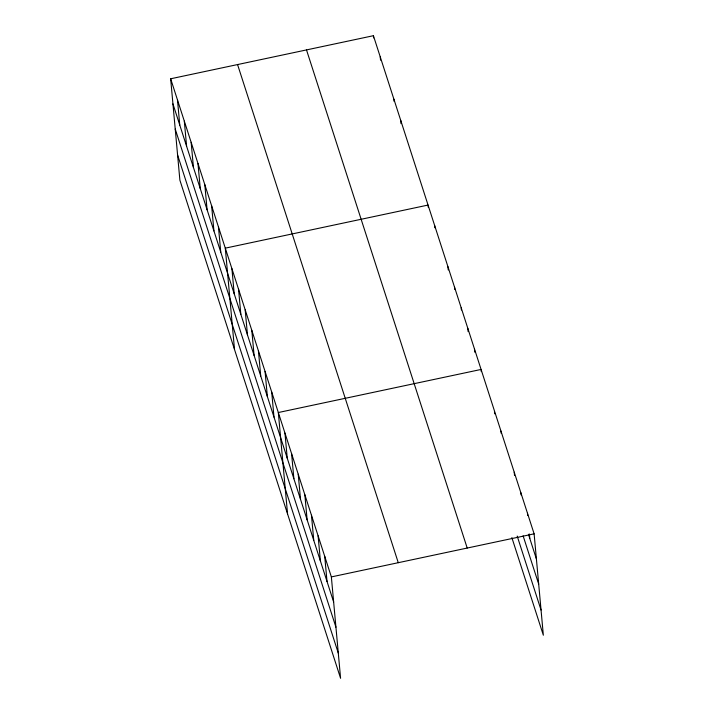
<?xml version="1.0" encoding="UTF-8"?>
<svg xmlns="http://www.w3.org/2000/svg" width="714" height="714" viewBox="0 0 714 714"><rect width="100%" height="100%" fill="white"/><g stroke="black" fill="none" stroke-linecap="round" stroke-linejoin="round"><path stroke-width="1.07" d="M170.655 78.781L331.358 576.912L340.587 678.3L179.883 180.169L170.655 78.781L373.413 35.7L534.117 533.831L543.345 635.219L511.858 537.615M331.358 576.912L534.117 533.831M528.449 534.286L536.401 558.946M523.112 535.83L538.695 584.114M517.186 536.071L541.051 610.051M306.502 49.918L467.206 548.049M237.566 64.563L398.269 562.694M172.94 103.896L333.652 602.027M175.233 129.073L335.937 627.195M177.59 155L338.302 653.131M527.485 513.277L527.691 515.463M529.377 534.027L529.779 538.401M520.863 492.731L521.059 494.918M514.232 472.186L514.526 475.462M500.969 431.086L501.174 433.273M494.445 411.63L494.641 413.817M481.281 371.628L481.084 369.45L278.326 412.531L287.555 513.919M474.453 348.896L474.756 352.172M467.831 328.351L468.125 331.626M461.199 307.805L461.396 309.983M454.568 287.251L454.764 289.438M447.937 266.706L448.24 269.981M434.683 225.615L434.88 227.793M428.248 207.247L428.052 205.061L225.294 248.151L234.522 349.539M400.732 120.38L401.027 123.656M393.905 99.21L394.101 101.397M380.241 56.87L380.535 60.146M373.413 35.7L373.609 37.887M324.736 556.367L327.021 581.482M318.105 535.812L320.39 560.936M311.474 515.267L313.758 540.382M304.842 494.722L307.127 519.837M298.22 474.176L300.505 499.291M291.589 453.622L293.873 478.746M284.957 433.077L287.242 458.192M271.704 391.986L273.989 417.101M265.072 371.432L267.357 396.547M258.441 350.886L260.726 376.001M251.81 330.341L254.095 355.456M245.179 309.787L247.472 334.911M238.556 289.241L240.841 314.356M231.925 268.696L234.21 293.811M218.466 226.981L220.751 252.096M211.639 205.81L213.923 230.925M204.802 184.631L207.087 209.755M197.974 163.461L200.259 188.585M191.147 142.291L193.432 167.415M184.31 121.121L186.604 146.245M177.483 99.951L179.767 125.075"/></g></svg>
